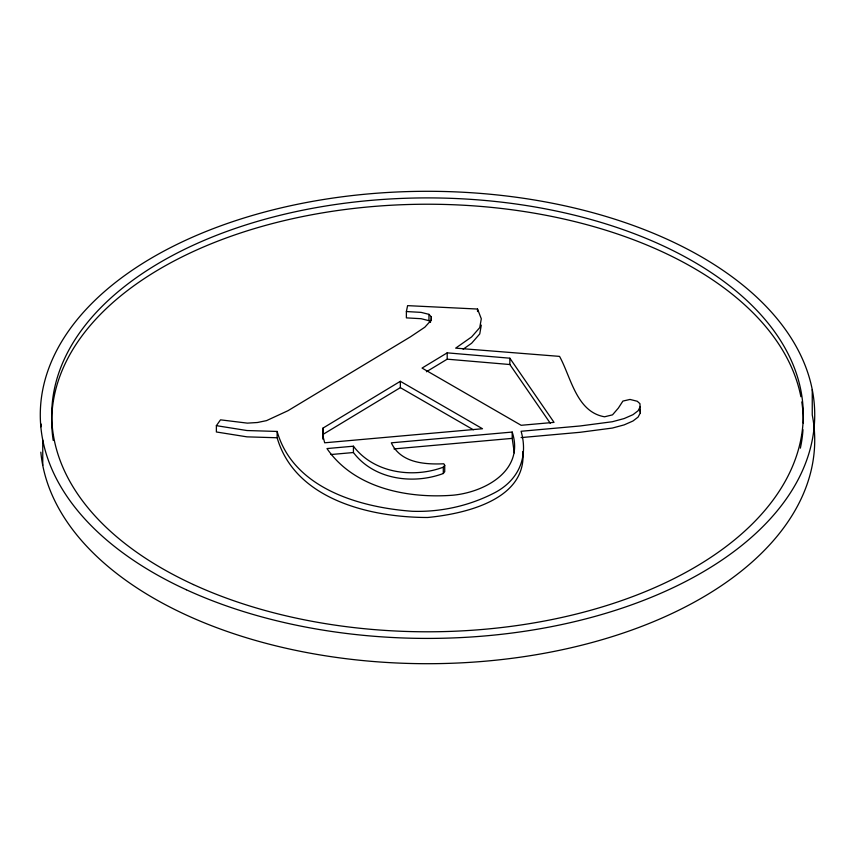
<?xml version="1.0" encoding="UTF-8"?>
<svg xmlns="http://www.w3.org/2000/svg" width="855" height="855" viewBox="0 0 855 855"><rect width="100%" height="100%" fill="white"/><g stroke="black" fill="none" stroke-linecap="round" stroke-linejoin="round"><path stroke-width="1.28" d="M323.019 428.077L322.698 435.131L324.676 442.794L482.498 428.74L400.343 381.309L323.019 428.077L322.805 439.096M430.535 322.378L428.964 320.678L421.109 318.701L406.382 317.878L406.382 311.551L421.109 312.374L428.964 314.351L431.315 316.906L431.08 320.336L424.839 327.198L410.432 336.838L287.996 410.699L266.525 420.628L257.419 422.509L247.362 423.129L220.505 419.837L216.379 425.662L216.379 431.978L246.988 436.852L277.138 437.76C295.199 499.897 370.942 517.489 427.682 517.489C464.628 513.876 527.033 499.897 522.843 451.558M481.301 325.124L479.751 333.931L471.629 343.24L463.121 349.214M406.382 311.551L407.6 305.641L477.539 309.04L481.301 318.797L479.751 327.615L471.629 336.913L455.672 348.135L559.544 356.385C571.087 377.301 576.409 411.939 604.56 416.791L612.511 414.846L618.315 408.145L622.9 401.081L630.007 399.445L637.274 401.262L639.946 403.688L640.331 412.88L638.108 417.069L632.989 420.991L624.161 424.882L612.351 428.056L580.107 432.288L521.101 437.6M640.331 406.553L638.108 410.742L632.989 414.675L624.161 418.555L612.351 421.729L580.107 425.972L521.101 431.273C528.497 457.222 518.707 479.944 494.96 492.598C469.502 505.85 440.71 512.295 412.035 511.269C359.56 507.4 293.308 488.355 277.138 431.444L246.988 430.535L216.379 425.662M443.296 467.183L444.718 465.355L443.831 463.784C424.465 464.618 400.653 462.929 391.323 442.826L512.198 432.064C524.885 470.368 485.074 492.245 452.819 495.216C407.621 498.689 354.173 488.248 326.973 448.565L353.425 446.203C373.859 473.232 412.944 478.49 443.296 467.183L443.296 473.51C412.944 484.817 373.859 479.559 353.425 452.53L353.425 446.203M443.296 473.51L444.718 471.682L444.718 465.355M447.197 352.848L422.049 368.077L521.165 425.298L554.04 422.37L509.858 358.202L447.197 352.848L447.197 359.175L426.421 371.754M323.019 434.393L400.343 387.636L400.343 381.309M330.938 454.529L353.425 452.53M393.984 448.918L512.198 438.38L512.198 432.064M447.197 359.175L509.858 364.529L550.289 423.257M400.343 387.636L473.371 429.798M512.198 438.38L514.315 452.851M639.946 410.005L640.331 412.88M812.25 389.645L812.25 414.942A387.219 223.561 0 0 1 459.744 662.924A387.219 223.561 0 0 1 40.837 452.156M509.858 358.202L509.858 364.529M477.539 309.04L477.539 311.562M431.315 316.906L431.315 320.7M428.964 314.351L428.964 320.678M277.138 431.444L277.138 437.76M42.75 440.058L42.75 465.355M802.984 429.712A375.773 216.946 0 0 1 800.355 448.159M53.213 440.421A375.773 216.946 0 0 1 389.645 205.328A375.773 216.946 0 0 1 800.879 396.72M801.787 401.935A375.773 216.946 0 0 1 803.262 423.075M40.976 426.784A387.219 223.561 0 0 1 41.275 424.123M193.444 584.574A375.773 216.946 0 0 0 799.115 447.026A375.773 216.946 0 0 0 289.941 212.959A375.773 216.946 0 0 0 193.444 584.574M186.305 589.747A387.219 223.561 0 0 0 810.444 447.999A387.219 223.561 0 0 0 285.752 206.814A387.219 223.561 0 0 0 186.305 589.747"/></g></svg>
